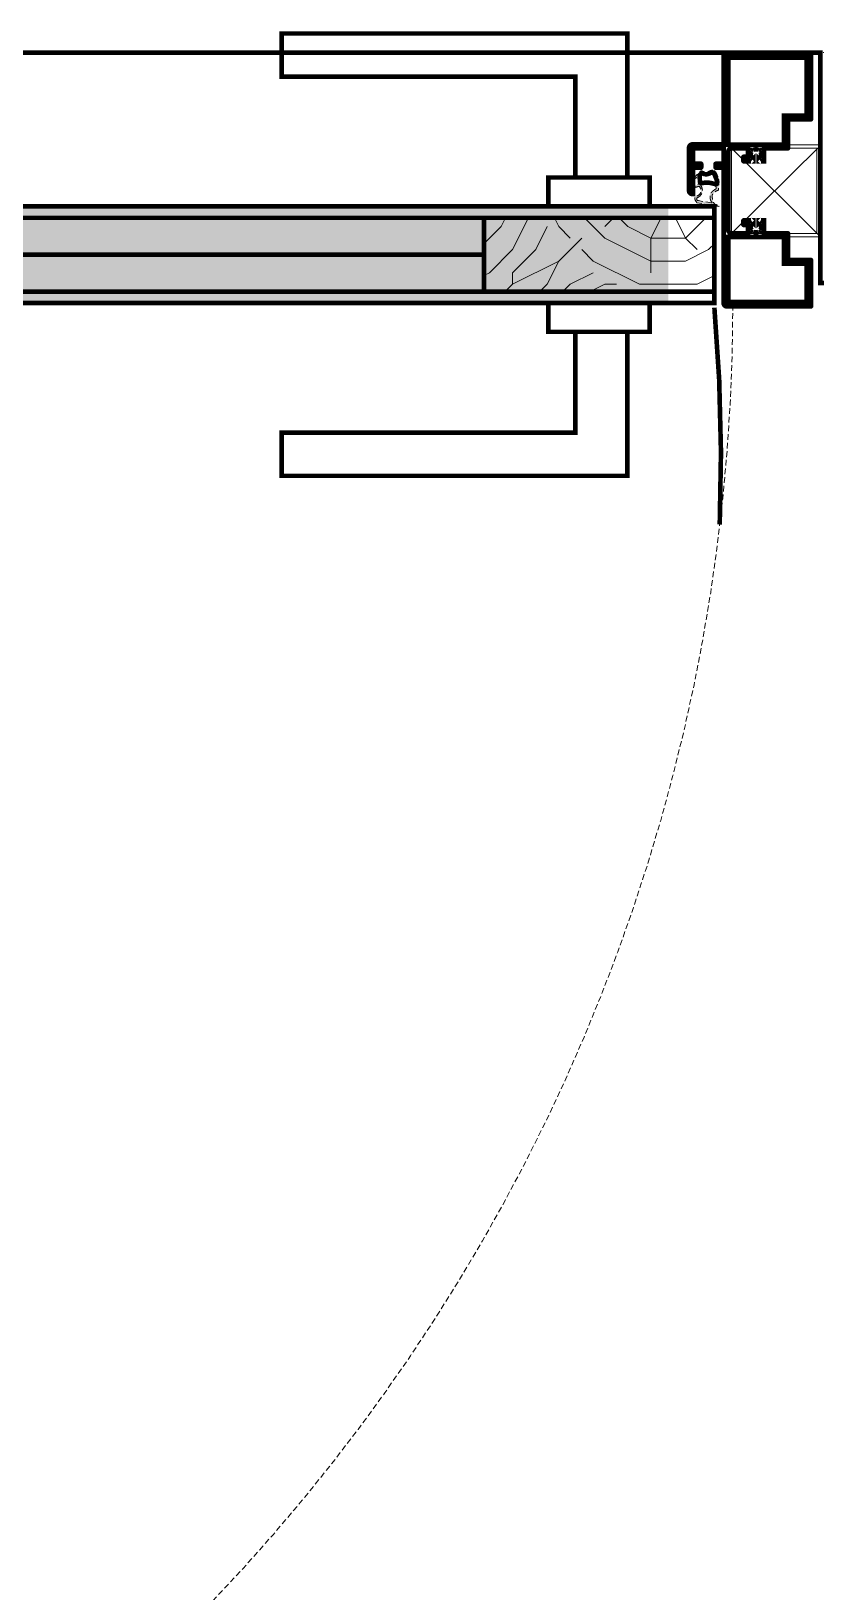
# Model space of a CAD drawing. Extents: x -1457 to 23780, y -2071 to 4205.
# Drawn here: x 10108.3 to 10142.3, y 2173.2 to 2240.9 of the extents above; entities that cross this region are included whole.
import ezdxf

# ---------------------------------------------------------------- set-up
doc = ezdxf.new("R2010")
doc.units = 0
doc.header["$MEASUREMENT"] = 0
doc.linetypes.add('HIDDEN', pattern=[0.375, 0.25, -0.125])
doc.layers.add('10', color=9, linetype='Continuous', lineweight=9)
doc.layers.add('M-TEFRIS2-015', color=129, linetype='Continuous', lineweight=9)

# ---------------------------------------------------------------- blocks, each defined once
blk = doc.blocks.new('p-korkasa_40x40')
at = {"layer": '10'}
for points in [[(-2, -2), (-2, -2, 4.557571570274368), (-2, -2), (2, -2.000000000000454, 6.895317174706505), (2, -2.000000000000454), (2, -2.000000000000454), (2, 2.000000000000454), (-2, 2), (-2, -2)], [(-1.85000000000582, -1.85000000000582), (-1.85000000000582, 1.85000000000582), (1.85000000000582, 1.85000000000582), (1.85000000000582, -1.85000000000582), (-1.85000000000582, -1.85000000000582, -4.556434831823175), (-1.85000000000582, -1.85000000000582)]]:
    blk.add_lwpolyline(points, format="xyb", close=True, dxfattribs=at)
for points in [[(2, -2.000000000000454), (-2, 2)], [(2, 2.000000000000454), (-2, -1.96874570933869)]]:
    blk.add_lwpolyline(points, dxfattribs=at)

msp = doc.modelspace()

# ---------------------------------------------------------------- hatches: boundary and pattern name
at = {"layer": 'M-TEFRIS2-015', "linetype": 'HIDDEN', "lineweight": 0}
h = msp.add_hatch(color=256, dxfattribs=at)
edge = h.paths.add_edge_path()
edge.add_spline(control_points=[(10137.0124169924, 2234.536979920442), (10137.05189064858, 2234.590641756), (10137.12342390885, 2234.687886511627), (10137.23020284557, 2234.782375259383), (10137.31634578043, 2234.889969749507), (10137.42515463518, 2234.835137338334), (10137.52739736625, 2234.799362440426), (10137.63593563425, 2234.823635529487), (10137.7204026935, 2234.890981718578), (10137.81350860711, 2234.893679111869), (10137.92809692647, 2234.890196595941), (10137.9992462832, 2234.728768522833), (10138.08372609872, 2234.555612813285), (10138.10441411333, 2234.32089180714), (10138.07919700821, 2234.164385160115), (10138.08614079504, 2234.017088821289), (10137.97231605741, 2234.004463782891), (10137.90046538983, 2233.920496967494), (10137.78703831401, 2233.835403951296), (10137.80929548852, 2233.710453487227), (10137.82681214374, 2233.593842557493), (10137.86757943176, 2233.448186740257), (10137.99443748416, 2233.400462442482), (10138.17184342403, 2233.351970450301), (10138.12376590324, 2233.330196704792), (10138.09945333701, 2233.323097995653)], knot_values=[0, 0, 0, 0, 1.972481329933421, 3.574485720078666, 4.459231721842631, 5.627326994262999, 6.631388320856649, 7.787072978740821, 8.75015276194368, 9.776376719050775, 10.52172028727109, 11.98318526219924, 14.34903833668033, 16.62296311174929, 18.66660599276623, 19.53265988375316, 20.30320742306432, 21.53106540985929, 22.8950020509257, 24.14050273090668, 24.94140504827469, 26.57643914558082, 28.1214307914516, 29.40842415818681, 30.06904306217089, 30.06904306217089, 30.06904306217089, 30.06904306217089], degree=3, periodic=0)
edge.add_arc((10138.09384784718, 2233.342296393599), 0.0200000000000125, -459.696127737392, -433.72341211280377, ccw=False)
edge.add_line((10138.09047939195, 2233.32258209652), (10137.13858545045, 2233.485226096094))
edge.add_spline(control_points=[(10137.13858545044, 2233.485226096094), (10137.11121212295, 2233.531547350965), (10137.05669620591, 2233.597067522991), (10137.05094421131, 2233.700881018729), (10137.06694229486, 2233.763171088216), (10137.06630488161, 2233.756541251594), (10137.13769917187, 2233.780431692659), (10137.13769917187, 2233.780431692659)], knot_values=[0, 0, 0, 0, 0.2230052084876708, 0.4469780816912642, 0.8022655540997069, 1.018676818468204, 1.060393501096338, 1.060393501096338, 1.060393501096338, 1.060393501096338], degree=3, periodic=0)
edge.add_arc((10137.08423594132, 2234.014905823438), 0.2404920685283454, -437.1553904040016, -308.8576386954632)
edge.add_spline(control_points=[(10137.23511765812, 2234.202178732747), (10137.20879795237, 2234.184438069671), (10137.15074510398, 2234.185448038301), (10137.05404179073, 2234.131507992766), (10137.05561606425, 2234.249259768585), (10137.24868443095, 2234.260589799822), (10137.18619848915, 2234.415028534258), (10137.19875902933, 2234.662888332943), (10137.08261852213, 2234.528836072524), (10137.03153011391, 2234.534762670257), (10137.0124169924, 2234.536979920442)], knot_values=[1.684532790128255, 1.684532790128255, 1.684532790128255, 1.684532790128255, 1.827512949640418, 2.001131811412198, 2.034132841388928, 2.383878172112238, 2.570749579948123, 2.81730155771981, 2.995364809708569, 3.101801527567439, 3.101801527567439, 3.101801527567439, 3.101801527567439], degree=3, periodic=0)
edge = h.paths.add_edge_path(flags=16)
edge.add_spline(control_points=[(10137.79245056692, 2233.511670378895), (10137.77617182746, 2233.528315656557), (10137.75991817351, 2233.547646962266), (10137.73712335769, 2233.585303157317), (10137.73009681761, 2233.599884121395), (10137.72622709884, 2233.608409341563)], knot_values=[4.696285649924368, 4.696285649924368, 4.696285649924368, 4.696285649924368, 4.79612257682362, 4.79612257682362, 4.854419796380462, 4.854419796380462, 4.854419796380462, 4.854419796380462], degree=3, periodic=0)
edge.add_spline(control_points=[(10137.72622709884, 2233.608409341563), (10137.72639229494, 2233.611435918301), (10137.72634443964, 2233.614473147059), (10137.72599763361, 2233.624272794401), (10137.7254857178, 2233.631888241853), (10137.72407027245, 2233.648356792339), (10137.72319721922, 2233.657040561797), (10137.72116201417, 2233.674713547633), (10137.72002252302, 2233.683409589801), (10137.71633814078, 2233.708791225308), (10137.71346643882, 2233.727111912387), (10137.71019399454, 2233.768760097872), (10137.70950487491, 2233.792035670347), (10137.71554832607, 2233.829182390487), (10137.71878045401, 2233.842062605105), (10137.72976956263, 2233.87355745984), (10137.7391373492, 2233.890614554548), (10137.75973407823, 2233.920623479375), (10137.77124711431, 2233.93363438117), (10137.79429681774, 2233.957055949886), (10137.80545593396, 2233.967216136298), (10137.82623117099, 2233.985160908436), (10137.83600705177, 2233.993128676724), (10137.85516714282, 2234.009045317543), (10137.86496337937, 2234.017200753027), (10137.89440198019, 2234.039908735755), (10137.91583532282, 2234.054765006356), (10137.94141291259, 2234.067365567273)], knot_values=[3.795205768767631, 3.795205768767631, 3.795205768767631, 3.795205768767631, 3.825435281411388, 3.825435281411388, 3.876175829762433, 3.876175829762433, 3.923120005564896, 3.923120005564896, 3.970064181367359, 3.970064181367359, 4.056079576782028, 4.056079576782028, 4.1420949721967, 4.1420949721967, 4.181856208153813, 4.181856208153813, 4.244411595576305, 4.244411595576305, 4.309456277789172, 4.309456277789172, 4.374500960002043, 4.374500960002043, 4.436400391423946, 4.436400391423946, 4.498299822845847, 4.498299822845847, 4.605733337985941, 4.605733337985941, 4.605733337985941, 4.605733337985941], degree=3, periodic=0)
edge.add_arc((10137.90782665552, 2234.135541540585), 0.0759999999999773, -423.7732677223272, -297.2221899925271)
edge.add_arc((10137.52277515349, 2233.231874823799), 1.058097748058568, -653.3761552425168, -618.8376998673891)
edge.add_arc((10137.32178963821, 2234.250330410581), 0.0200000000000284, -618.9000715373778, -509.8045860840282)
edge.add_arc((10137.03800303931, 2234.025453327911), 0.3422998841750275, -785.511948304005, -681.128732044059, ccw=False)
edge.add_arc((10137.20197956033, 2233.646677810102), 0.0708012071070941, -611.8184495585258, -450.1577279099494)
edge.add_line((10137.20178465396, 2233.575876871273), (10137.77478341983, 2233.477972255045))
edge.add_arc((10137.77815187506, 2233.497686552124), 0.019999999999999, -459.696127730541, -315.6378390656023)
edge = h.paths.add_edge_path(flags=16)
edge.add_spline(control_points=[(10138.02777800059, 2234.381511610696), (10138.02724465289, 2234.383443302362), (10138.02670623005, 2234.385377029361), (10138.01682306308, 2234.420583173887), (10138.00601348787, 2234.454465369203), (10137.99418743813, 2234.488925818772), (10137.99379474827, 2234.490067248131), (10137.99340129276, 2234.491208090767)], knot_values=[2.606882164150666, 2.606882164150666, 2.606882164150666, 2.606882164150666, 2.618308665253161, 2.618308665253161, 2.814704777591772, 2.814704777591772, 2.821436412206805, 2.821436412206805, 2.821436412206805, 2.821436412206805], degree=3, periodic=0)
edge.add_spline(control_points=[(10137.99340129276, 2234.491208090767), (10137.98231564443, 2234.523351445925), (10137.97062219752, 2234.555029037088), (10137.95796305943, 2234.587745673318), (10137.9573793426, 2234.589250466535), (10137.95679407467, 2234.590755501828)], knot_values=[2.408074102405524, 2.408074102405524, 2.408074102405524, 2.408074102405524, 2.597738580129102, 2.597738580129102, 2.606882164150666, 2.606882164150666, 2.606882164150666, 2.606882164150666], degree=3, periodic=0)
edge.add_spline(control_points=[(10137.95679407467, 2234.590755501828), (10137.95109382333, 2234.605413881196), (10137.94524643619, 2234.620095223268), (10137.93253782972, 2234.651310779605), (10137.92560595022, 2234.667949992076), (10137.9130101455, 2234.697591023123), (10137.90760980756, 2234.710240845743), (10137.90205685374, 2234.722917735096)], knot_values=[2.149006277224146, 2.149006277224146, 2.149006277224146, 2.149006277224146, 2.238060749371884, 2.238060749371884, 2.336258805541189, 2.336258805541189, 2.408074102405524, 2.408074102405524, 2.408074102405524, 2.408074102405524], degree=3, periodic=0)
edge.add_spline(control_points=[(10137.90205685374, 2234.722917735096), (10137.90001686713, 2234.727574839293), (10137.89795628341, 2234.732235596432), (10137.89199163234, 2234.745566117381), (10137.88817113223, 2234.753606076552), (10137.88105535517, 2234.767773688804), (10137.87775821551, 2234.773931112843), (10137.87176585235, 2234.784286994847), (10137.86926402679, 2234.788324063993), (10137.86629852959, 2234.792061084801)], knot_values=[1.977607441624772, 1.977607441624772, 1.977607441624772, 1.977607441624772, 2.003990200929743, 2.003990200929743, 2.053089229014396, 2.053089229014396, 2.101047753119271, 2.101047753119271, 2.149006277224144, 2.149006277224144, 2.149006277224144, 2.149006277224144], degree=3, periodic=0)
edge.add_arc((10137.85063195065, 2234.779628936791), 0.0200000000000304, -681.566389343163, -630.5555631517888)
edge.add_spline(control_points=[(10137.85299889487, 2234.799488382276), (10137.85187300361, 2234.799622571412), (10137.8507297326, 2234.799731712661), (10137.84462254293, 2234.800230233785), (10137.83851078362, 2234.800473054082), (10137.82128292771, 2234.800851241052), (10137.80943084114, 2234.800838521391), (10137.79936150835, 2234.800536404051)], knot_values=[1.69878072459484, 1.69878072459484, 1.69878072459484, 1.69878072459484, 1.709176364630534, 1.709176364630534, 1.751194216338215, 1.751194216338215, 1.814824352558606, 1.814824352558606, 1.814824352558606, 1.814824352558606], degree=3, periodic=0)
edge.add_spline(control_points=[(10137.79936150835, 2234.800536404051), (10137.79926481592, 2234.800533502919), (10137.79916828788, 2234.800530575103), (10137.79000593399, 2234.800249645425), (10137.78216821599, 2234.799662459143), (10137.77219507054, 2234.79839195314), (10137.76916841883, 2234.797907614058), (10137.76360011309, 2234.796793577174), (10137.76168763455, 2234.796331715919), (10137.75704083128, 2234.795068542095), (10137.75426331682, 2234.79410855813), (10137.75010690914, 2234.792255826713), (10137.74861371337, 2234.791518251932), (10137.74541926757, 2234.789862340418), (10137.74392292096, 2234.789066248348), (10137.73990750348, 2234.786846658626), (10137.73813683682, 2234.78582004604), (10137.73630769006, 2234.784728261748)], knot_values=[1.498288754767149, 1.498288754767149, 1.498288754767149, 1.498288754767149, 1.498899773643438, 1.498899773643438, 1.55638679152604, 1.55638679152604, 1.58513030046734, 1.58513030046734, 1.61387380940864, 1.61387380940864, 1.646408564364206, 1.646408564364206, 1.665384561853024, 1.665384561853024, 1.684360559341839, 1.684360559341839, 1.69878072459484, 1.69878072459484, 1.69878072459484, 1.69878072459484], degree=3, periodic=0)
edge.add_line((10137.73630769006, 2234.784728261748), (10137.69268595056, 2234.758691242114))
edge.add_line((10137.69268595056, 2234.75869124211), (10137.60717343728, 2234.725518000971))
edge.add_line((10137.60717343728, 2234.725518000974), (10137.53151381222, 2234.717319852167))
edge.add_line((10137.53151381222, 2234.717319852167), (10137.42615199869, 2234.738456821753))
edge.add_spline(control_points=[(10137.42615199869, 2234.738456821757), (10137.41712474318, 2234.741736241616), (10137.40836497948, 2234.745218967095), (10137.38202363324, 2234.75614276723), (10137.36627052723, 2234.763395368183), (10137.35382440123, 2234.768212482792)], knot_values=[0.9322138717899155, 0.9322138717899155, 0.9322138717899155, 0.9322138717899155, 0.9728151593248144, 0.9728151593248144, 1.059280169269481, 1.059280169269481, 1.059280169269481, 1.059280169269481], degree=3, periodic=0)
edge.add_arc((10137.34660548443, 2234.749560747205), 0.0199999999999873, -654.1288367209762, -581.1876026072526)
edge.add_spline(control_points=[(10137.33180283937, 2234.763009973911), (10137.3249607594, 2234.755479363899), (10137.31607702481, 2234.745194149295), (10137.30713811348, 2234.735460483742), (10137.30712407357, 2234.7354451965), (10137.30711003398, 2234.735429910575)], knot_values=[0.6191493752113117, 0.6191493752113117, 0.6191493752113117, 0.6191493752113117, 0.6800377646677511, 0.6800377646677511, 0.6801335518299229, 0.6801335518299229, 0.6801335518299229, 0.6801335518299229], degree=3, periodic=0)
edge.add_line((10137.30711003398, 2234.735429910575), (10137.28161471809, 2234.708592019018))
edge.add_arc((10137.33593080582, 2234.655434116372), 0.0760000000000115, -584.38258039392, -561.8248503193475)
edge.add_line((10137.26537813091, 2234.683688674631), (10137.26230370455, 2234.609023709021))
edge.add_line((10137.26230370456, 2234.609023709017), (10137.26654413608, 2234.525721076872))
edge.add_line((10137.26654413608, 2234.525721076876), (10137.27061114511, 2234.445825303064))
edge.add_line((10137.27061114511, 2234.445825303064), (10137.27297665657, 2234.399355190351))
edge.add_line((10137.27297665657, 2234.399355190351), (10137.27297991209, 2234.399349495518))
edge.add_arc((10137.3482864515, 2234.409592792021), 0.0760000000000394, -532.254088892707, -442.7718027218857)
edge.add_line((10137.35784888345, 2234.334196771601), (10137.357703155, 2234.334237196363))
edge.add_line((10137.357703155, 2234.334237196363), (10137.42453522, 2234.346635254991))
edge.add_line((10137.42453522, 2234.346635254991), (10137.51549923946, 2234.355975572558))
edge.add_line((10137.51549923945, 2234.355975572562), (10137.64397936215, 2234.354742510412))
edge.add_line((10137.64397936216, 2234.354742510408), (10137.71155909672, 2234.34730749279))
edge.add_line((10137.71155909672, 2234.347307492793), (10137.85239771933, 2234.316169406105))
edge.add_arc((10137.57032496175, 2233.374422730514), 0.9830828253785207, -651.084137855976, -646.674054024377, ccw=False)
edge.add_arc((10137.95451910611, 2234.361284540253), 0.0760000000000061, -473.6945358760282, -344.5649605422865)
h = msp.add_hatch(color=256, dxfattribs=at)
h.dxf.hatch_style = 1
h.paths.add_polyline_path([(10057.10029424036, 2229.130004310682), (10135.89500012279, 2229.130004310682), (10135.89500012279, 2233.330004310683), (10057.10029424036, 2233.330004310683)])
h = msp.add_hatch(dxfattribs=at)
h.set_pattern_fill('LOGEND', color=256, scale=10, style=0)
h.set_pattern_definition([(270, (12020.13952861774, 3746.441824420039), (9.999999999999998, -9.999999999999998), [3, -7]), (270, (12020.63952861774, 3746.441824420039), (9.999999999999998, -9.999999999999998), [3, -7]), (270, (12021.63952861774, 3745.941824420039), (9.999999999999998, -9.999999999999998), [2, -8]), (270, (12022.63952861774, 3745.441824420039), (9.999999999999998, -9.999999999999998), [1.5, -8.5]), (270, (12023.63952861774, 3745.441824420039), (9.999999999999998, -9.999999999999998), [1, -9]), (270, (12024.63952861774, 3747.941824420039), (9.999999999999998, -9.999999999999998), [0.5, -2.5, 0.5, -6.5]), (270, (12025.13952861774, 3746.441824420039), (9.999999999999998, -9.999999999999998), [0.5, -4, 1.5, -4]), (270, (12025.63952861774, 3744.441824420039), (9.999999999999998, -9.999999999999998), [0.5, -0.5, 0.5, -8.5]), (270, (12026.13952861774, 3744.941824420039), (9.999999999999998, -9.999999999999998), [0.5, -9.5]), (270, (12027.13952861774, 3745.441824420039), (9.999999999999998, -9.999999999999998), [1.5, -8.5]), (270, (12028.13952861774, 3745.441824420039), (9.999999999999998, -9.999999999999998), [2, -8]), (270, (12029.13952861774, 3745.941824420039), (9.999999999999998, -9.999999999999998), [2.5, -3, 0.5, -4]), (360, (12023.13952861774, 3749.941824420039), (9.999999999999998, 9.999999999999998), [0.5, -1, 2.5, -6]), (360, (12024.13952861774, 3749.441824420039), (9.999999999999998, 9.999999999999998), [0.5, -0.5, 1.5, -7.5]), (360, (12028.13952861774, 3748.941824420039), (9.999999999999998, 9.999999999999998), [1, -9]), (360, (12024.13952861774, 3748.441824420039), (9.999999999999998, 9.999999999999998), [2, -3, 0.5, -4.5]), (360, (12029.63952861774, 3747.941824420039), (9.999999999999998, 9.999999999999998), [0.5, -9.5]), (360, (12024.63952861774, 3747.441824420039), (9.999999999999998, 9.999999999999998), [1.5, -8.5]), (360, (12025.13952861774, 3746.441824420039), (9.999999999999998, 9.999999999999998), [1, -9]), (360, (12025.13952861774, 3745.441824420039), (9.999999999999998, 9.999999999999998), [0.5, -1.5, 1.5, -6.5]), (360, (12025.63952861774, 3744.941824420039), (9.999999999999998, 9.999999999999998), [0.5, -9.5]), (360, (12023.63952861774, 3744.441824420039), (9.999999999999998, 9.999999999999998), [1.399999999999999, -8.6]), (360, (12021.63952861774, 3743.941824420039), (9.999999999999998, 9.999999999999998), [1, -9]), (360, (12025.63952861774, 3742.941824420039), (9.999999999999998, 9.999999999999998), [0.5, -9.5]), (360, (12025.13952861774, 3741.941824420039), (9.999999999999998, 9.999999999999998), [1.5, -8.5]), (360, (12025.13952861774, 3740.941824420039), (9.999999999999998, 9.999999999999998), [1.5, -8.5]), (315.0000000000001, (12021.13952861774, 3742.441824420039), (10.00000000019025, 1.079553950707443e-15), [0.7071000000000001, -0.7071000000000001, 0.7071000000000001, -12.02083562]), (315.0000000000001, (12023.63952861774, 3744.441824420039), (10.00000000019025, 1.079553950707443e-15), [1.414199999999999, -12.72793562]), (315.0000000000001, (12028.63952861774, 3748.441824420039), (10.00000000019025, 1.079553950707443e-15), [1.414199999999999, -12.72793562]), (315.0000000000001, (12026.13952861774, 3746.441824420039), (10.00000000019025, 1.079553950707443e-15), [1.414199999999999, -12.72793562]), (315.0000000000001, (12024.13952861774, 3745.941824420039), (10.00000000019025, 1.079553950707443e-15), [1.414199999999999, -12.72793562]), (315.0000000000001, (12022.13952861774, 3742.941824420039), (10.00000000019025, 1.079553950707443e-15), [1.414199999999999, -12.72793562]), (315.0000000000001, (12022.63952861774, 3743.941824420039), (10.00000000019025, 1.079553950707443e-15), [2.121319999999998, -12.02081562]), (315.0000000000001, (12027.13952861774, 3746.941824420039), (10.00000000019025, 1.079553950707443e-15), [0.7071000000000001, -13.43503562]), (315.0000000000001, (12028.13952861774, 3747.441824420039), (10.00000000019025, 1.079553950707443e-15), [0.7071000000000001, -13.43503562]), (315.0000000000001, (12028.13952861774, 3743.441824420039), (10.00000000019025, 1.079553950707443e-15), [0.7071000000000001, -13.43503562]), (315.0000000000001, (12023.13952861774, 3747.441824420039), (10.00000000019025, 1.079553950707443e-15), [0.7071000000000001, -13.43503562]), (315.0000000000001, (12026.63952861774, 3741.941824420039), (10.00000000019025, 1.079553950707443e-15), [0.7071000000000001, -13.43503562]), (315.0000000000001, (12025.63952861774, 3745.441824420039), (10.00000000019025, 1.079553950707443e-15), [0.7071000000000001, -13.43503562]), (315.0000000000001, (12026.63952861774, 3744.441824420039), (10.00000000019025, 1.079553950707443e-15), [0.7071000000000001, -13.43503562]), (45, (12024.63952861774, 3744.941824420039), (-1.079553950707443e-15, 10.00000000019025), [0.7071000000000001, -0.7071000000000001, 2.121319999999998, -10.60661562]), (45, (12024.63952861774, 3743.441824420039), (-1.079553950707443e-15, 10.00000000019025), [0.7071000000000001, -13.43503562]), (45, (12021.13952861774, 3743.441824420039), (-1.079553950707443e-15, 10.00000000019025), [0.7071000000000001, -13.43503562]), (45, (12023.63952861774, 3745.441824420039), (-1.079553950707443e-15, 10.00000000019025), [0.7071000000000001, -13.43503562]), (45, (12025.63952861774, 3743.941824420039), (-1.079553950707443e-15, 10.00000000019025), [0.7071000000000001, -13.43503562]), (45, (12023.13952861774, 3746.441824420039), (-1.079553950707443e-15, 10.00000000019025), [0.7071000000000001, -13.43503562]), (45, (12023.13952861774, 3742.441824420039), (-1.079553950707443e-15, 10.00000000019025), [0.7071000000000001, -13.43503562]), (45, (12020.13952861774, 3749.441824420039), (-1.079553950707443e-15, 10.00000000019025), [0.7071000000000001, -13.43503562]), (45, (12020.63952861774, 3748.941824420039), (-1.079553950707443e-15, 10.00000000019025), [1.414199999999999, -12.72793562]), (45, (12021.13952861774, 3748.441824420039), (-1.079553950707443e-15, 10.00000000019025), [1.414199999999999, -12.72793562]), (45, (12021.13952861774, 3747.441824420039), (-1.079553950707443e-15, 10.00000000019025), [1.414199999999999, -12.72793562]), (45, (12022.13952861774, 3746.941824420039), (-1.079553950707443e-15, 10.00000000019025), [1.414199999999999, -12.72793562]), (45, (12026.13952861774, 3742.941824420039), (-1.079553950707443e-15, 10.00000000019025), [1.414199999999999, -12.72793562]), (45, (12021.13952861774, 3740.941824420039), (-1.079553950707443e-15, 10.00000000019025), [1.414199999999999, -12.72793562]), (45, (12029.13952861774, 3740.441824420039), (-1.079553950707443e-15, 10.00000000019025), [1.414199999999999, -12.72793562]), (45, (12028.13952861774, 3740.441824420039), (-1.079553950707443e-15, 10.00000000019025), [1.414199999999999, -12.72793562]), (45, (12027.63952861774, 3741.441824420039), (-1.079553950707443e-15, 10.00000000019025), [1.414199999999999, -12.72793562]), (45, (12027.63952861774, 3748.441824420039), (-1.079553950707443e-15, 10.00000000019025), [2.121319999999998, -12.02081562]), (45, (12026.63952861774, 3741.941824420039), (-1.079553950707443e-15, 10.00000000019025), [2.121319999999998, -12.02081562]), (296.5650512000001, (12029.63952861774, 3747.441824420039), (4.00064707955395e-09, -10.00000000000094), [1.117999999999998, -21.24267976999997]), (296.5650512000001, (12024.63952861774, 3747.441824420039), (4.00064707955395e-09, -10.00000000000094), [1.117999999999998, -21.24267976999997]), (296.5650512000001, (12027.63952861774, 3746.441824420039), (4.00064707955395e-09, -10.00000000000094), [1.117999999999998, -21.24267976999997]), (296.5650512000001, (12020.63952861774, 3743.441824420039), (4.00064707955395e-09, -10.00000000000094), [1.117999999999998, -21.24267976999997]), (296.5650512000001, (12021.63952861774, 3743.941824420039), (4.00064707955395e-09, -10.00000000000094), [1.117999999999998, -21.24267976999997]), (296.5650512000001, (12023.63952861774, 3746.941824420039), (4.00064707955395e-09, -10.00000000000094), [1.117999999999998, -21.24267976999997]), (296.5650512000001, (12028.63952861774, 3746.941824420039), (4.00064707955395e-09, -10.00000000000094), [1.117999999999998, -21.24267976999997]), (296.5650512000001, (12025.63952861774, 3743.941824420039), (4.00064707955395e-09, -10.00000000000094), [2.235999999999996, -20.12467976999998]), (333.4349488200001, (12027.13952861774, 3743.941824420039), (10.00000000000094, -5.099843204460492e-10), [1.117999999999975, -21.24267976999961]), (333.4349488200001, (12024.13952861774, 3742.441824420039), (10.00000000000094, -5.099843204460492e-10), [1.117999999999975, -21.24267976999961]), (333.4349488200001, (12026.13952861774, 3747.441824420039), (10.00000000000094, -5.099843204460492e-10), [1.117999999999975, -21.24267976999961]), (333.4349488200001, (12026.63952861774, 3749.441824420039), (10.00000000000094, -5.099843204460492e-10), [1.117999999999975, -21.24267976999961]), (333.4349488200001, (12024.63952861774, 3743.441824420039), (10.00000000000094, -5.099843204460492e-10), [1.117999999999975, -21.24267976999961]), (333.4349488200001, (12024.63952861774, 3744.441824420039), (10.00000000000094, -5.099843204460492e-10), [1.117999999999975, -21.24267976999961]), (333.4349488200001, (12026.13952861774, 3748.441824420039), (10.00000000000094, -5.099843204460492e-10), [2.23599999999995, -20.12467976999961]), (333.4349488200001, (12022.63952861774, 3740.941824420039), (10.00000000000094, -5.099843204460492e-10), [2.23599999999995, -20.12467976999961]), (333.4349488200001, (12023.13952861774, 3741.941824420039), (10.00000000000094, -5.099843204460492e-10), [2.23599999999995, -20.12467976999961]), (26.56505120000006, (12021.63952861774, 3749.941824420039), (10.00000000000094, 4.000650379553951e-09), [1.117999999999979, -21.24267976999967]), (26.56505120000006, (12027.13952861774, 3749.941824420039), (10.00000000000094, 4.000650379553951e-09), [1.117999999999979, -21.24267976999967]), (26.56505120000006, (12020.13952861774, 3747.941824420039), (10.00000000000094, 4.000650379553951e-09), [1.117999999999979, -21.24267976999967]), (26.56505120000006, (12029.13952861774, 3748.941824420039), (10.00000000000094, 4.000650379553951e-09), [1.117999999999979, -21.24267976999967]), (26.56505120000006, (12023.13952861774, 3747.941824420039), (10.00000000000094, 4.000650379553951e-09), [1.117999999999979, -21.24267976999967]), (26.56505120000006, (12024.13952861774, 3745.941824420039), (10.00000000000094, 4.000650379553951e-09), [1.117999999999979, -21.24267976999967]), (26.56505120000006, (12026.13952861774, 3744.941824420039), (10.00000000000094, 4.000650379553951e-09), [1.117999999999979, -21.24267976999967]), (26.56505120000006, (12022.13952861774, 3749.441824420039), (10.00000160773382, -3.211465101120446e-06), [1.117999999999979, -21.24267976999967]), (26.56505120000006, (12023.63952861774, 3746.941824420039), (10.00000000000094, 4.000650379553951e-09), [1.117999999999979, -21.24267976999967]), (26.56505120000006, (12022.63952861774, 3743.941824420039), (10.00000000000094, 4.000650379553951e-09), [1.117999999999979, -21.24267976999967]), (26.56505120000006, (12023.63952861774, 3742.941824420039), (10.00000000000094, 4.000650379553951e-09), [1.117999999999979, -21.24267976999967]), (26.56505120000006, (12026.63952861774, 3740.941824420039), (10.00000000000094, 4.000650379553951e-09), [1.117999999999979, -21.24267976999967]), (26.56505120000006, (12029.63952861774, 3748.441824420039), (10.00000000000094, 4.000650379553951e-09), [1.117999999999979, -21.24267976999967]), (26.56505120000006, (12029.13952861774, 3749.941824420039), (10.00000000000094, 4.000650379553951e-09), [2.235999999999958, -20.12467976999968]), (26.56505120000006, (12022.13952861774, 3748.441824420039), (10.00000000000094, 4.000650379553951e-09), [2.235999999999958, -20.12467976999968]), (63.43494882000007, (12020.63952861774, 3749.941824420039), (5.099876204460492e-10, 10.00000000000094), [1.117999999999995, -21.24267976999997]), (63.43494882000007, (12020.13952861774, 3741.441824420039), (5.099876204460492e-10, 10.00000000000094), [1.117999999999995, -21.24267976999997]), (63.43494882000007, (12025.13952861774, 3741.941824420039), (5.099876204460492e-10, 10.00000000000094), [1.117999999999995, -21.24267976999997]), (63.43494882000007, (12021.63952861774, 3745.941824420039), (5.099876204460492e-10, 10.00000000000094), [1.117999999999995, -21.24267976999997]), (63.43494882000007, (12020.63952861774, 3746.441824420039), (5.099876204460492e-10, 10.00000000000094), [1.117999999999995, -21.24267976999997]), (63.43494882000007, (12022.63952861774, 3745.441824420039), (5.099876204460492e-10, 10.00000000000094), [1.117999999999995, -21.24267976999997]), (63.43494882000007, (12028.63952861774, 3742.441824420039), (5.099876204460492e-10, 10.00000000000094), [1.117999999999995, -21.24267976999997]), (63.43494882000007, (12029.13952861774, 3741.441824420039), (5.099876204460492e-10, 10.00000000000094), [2.235999999999995, -20.12467976999997])])
h.paths.add_polyline_path([(10134.16295680016, 2232.830004310683), (10134.16295680016, 2232.797675601611), (10133.36796596005, 2232.797675601611), (10133.36796596005, 2232.830004310683), (10132.85000012271, 2232.830004310683), (10132.85000012271, 2232.797675601611), (10131.90000012271, 2232.797675601611), (10131.90000012271, 2229.662333019754), (10132.85000012271, 2229.662333019754), (10132.85000012271, 2229.630004310682), (10133.36796596005, 2229.630004310682), (10133.36796596005, 2229.662333019754), (10134.16295680016, 2229.662333019754), (10134.16295680016, 2229.630004310682), (10137.90000012271, 2229.630004310682), (10137.90000012271, 2232.830004310683)])
h.paths.add_polyline_path([(10130.43203428537, 2232.797675601611), (10129.63704344526, 2232.797675601611), (10129.63704344526, 2232.830004310683), (10127.90008870815, 2232.830004310683), (10127.90008870815, 2229.630004310682), (10129.63704344526, 2229.630004310682), (10129.63704344526, 2229.662333019754), (10130.43203428537, 2229.662333019754), (10130.43203428537, 2229.630004310682), (10130.95000012271, 2229.630004310682), (10130.95000012272, 2229.662333019754), (10131.90000012271, 2229.662333019754), (10131.90000012271, 2232.797675601611), (10130.95000012272, 2232.797675601611), (10130.95000012272, 2232.830004310683), (10130.43203428537, 2232.830004310683)])

# ---------------------------------------------------------------- linework, layer by layer
for p, q in [((10472.50000012271, 2240.000004310681), (9967.397144134893, 2240.000004310681)), ((10137.26011311832, 2234.652057442287), (10137.27297515383, 2234.399384711465)), ((10138.09047939194, 2233.32258209652), (10137.13858545044, 2233.485226096094)), ((10137.77478341983, 2233.477972255045), (10137.20000256309, 2233.576181365686))]:
    msp.add_line(p, q, dxfattribs=at)
at = {"layer": 'M-TEFRIS2-015', "linetype": 'HIDDEN', "lineweight": 0, "const_width": 0.2}
for points in [[(10134.12219950212, 2234.579999439378), (10134.12219950212, 2240.829999439378), (10119.12219950212, 2240.829999439378), (10119.12219950212, 2238.954999439378), (10131.87219950212, 2238.954999439378), (10131.87219950212, 2238.954999439378), (10131.87219950212, 2234.579999439378), (10134.12219950212, 2234.579999439378)], [(10137.95549120812, 2234.285290757496), (10137.85239771933, 2234.316169406102), (10137.71155909672, 2234.347307492793), (10137.64397936216, 2234.354742510408), (10137.51549923945, 2234.355975572562), (10137.42453522, 2234.346635254991), (10137.357703155, 2234.334237196363), (10137.30124989589, 2234.349897210639), (10137.27297991209, 2234.399349495518), (10137.27061114511, 2234.445825303064), (10137.26654413608, 2234.525721076876), (10137.26230370456, 2234.609023709017), (10137.26537813091, 2234.683688674631), (10137.28161471809, 2234.708592019015), (10137.30711003398, 2234.735429910579), (10137.34200714144, 2234.769024951314), (10137.4261519987, 2234.738456821753), (10137.53151381222, 2234.717319852167), (10137.60717343728, 2234.725518000974), (10137.69268595056, 2234.75869124211), (10137.73630769006, 2234.784728261748), (10137.79936150836, 2234.800536404051), (10137.86629852959, 2234.792061084805), (10137.90205685374, 2234.722917735096), (10137.95679407467, 2234.590755501831), (10137.99340129276, 2234.491208090767), (10138.02777800059, 2234.381511610696), (10138.0042495756, 2234.303813848554), (10138.00424962658, 2234.303813892664), (10137.95549120812, 2234.285290757496)], [(10135.09719950212, 2233.329999439378), (10135.09719950212, 2234.579999439378), (10130.69719950212, 2234.579999439378), (10130.69719950212, 2233.329999439378), (10135.09719950212, 2233.329999439378)], [(10127.90008870815, 2229.630004310682), (10127.90008870815, 2229.630004310682), (10137.90000012271, 2229.630004310682), (10137.90000012271, 2232.830004310683), (10127.90008869609, 2232.830004310683)], [(10065.10028930524, 2231.230004990699), (10127.90008870815, 2231.230004310684)], [(10135.09718987477, 2229.129863894213), (10135.09718987477, 2227.879863894213), (10130.69718987477, 2227.879863894213), (10130.69718987477, 2229.129863894213), (10135.09718987477, 2229.129863894213)], [(10134.12218987477, 2227.879863894213), (10134.12218987477, 2221.629863894213), (10119.12218987477, 2221.629863894213), (10119.12218987477, 2223.504863894213), (10131.87218987477, 2223.504863894213), (10131.87218987477, 2223.504863894213), (10131.87218987477, 2227.879863894213), (10134.12218987477, 2227.879863894213)]]:
    msp.add_lwpolyline(points, dxfattribs=at)
for points in [[(10217.50000012271, 2230.000004310685), (10217.50000012271, 2033.152769449003, 0.0084561785165684), (10007.22983938039, 2014.242613017363), (9996.681724218011, 2110.545078229901), (9996.711523575868, 2230.000004310685), (10052.50000012271, 2230.000004310685), (10052.50000012271, 2240.000004310685), (10142.50000012286, 2240.000004310619), (10142.50000012286, 2230.000004310619)], [(10142.10000012272, 2237.125004310681, -0.4142135623730951), (10142.07500012272, 2237.100004310683), (10141.10000012265, 2237.100004310683), (10141.10000012265, 2235.865004310683, -0.4142135623730951), (10141.07500012265, 2235.840004310681), (10140.0545460434, 2235.840004310681), (10140.0545460434, 2235.281201226491), (10139.8245460434, 2235.281201226491), (10139.8245460434, 2235.390490548372), (10139.8604039361, 2235.354632655672, 0.0916730868048769), (10139.93111461422, 2235.425343333791), (10139.89502230304, 2235.461435644975, 0.2882609505077494), (10139.89502230304, 2235.700966808006), (10139.93111461422, 2235.73705911919, 0.091673086804877), (10139.8604039361, 2235.807769797309), (10139.82431162492, 2235.771677486126, 0.2882609505067066), (10139.58478046188, 2235.771677486126), (10139.5486881507, 2235.807769797309, 0.09167308680455198), (10139.47797747258, 2235.73705911919), (10139.51406978377, 2235.700966808006, 0.2882609505077494), (10139.51406978377, 2235.461435644975), (10139.47797747258, 2235.425343333791, 0.0916730868044047), (10139.5486881507, 2235.354632655672), (10139.5845460434, 2235.390490548372), (10139.5845460434, 2235.281201226491), (10139.1795460434, 2235.281201226491, -0.4142135623730951), (10139.1545460434, 2235.306201226489), (10139.1545460434, 2235.456201226491, -0.4142135623730951), (10139.1795460434, 2235.481201226492), (10139.3545460434, 2235.481201226492), (10139.3545460434, 2235.840004310681), (10138.65000012271, 2235.840004310681, 0.4142135623730951), (10138.50000012271, 2235.690004310683), (10138.50000012271, 2232.310004310682, 0.4142135623730951), (10138.65000012271, 2232.160004310681), (10139.3545460434, 2232.160004310681), (10139.3545460434, 2232.518807394874), (10139.1795460434, 2232.518807394874, -0.4142135623730951), (10139.1545460434, 2232.543807394872), (10139.1545460434, 2232.693807394873, -0.4142135623730951), (10139.1795460434, 2232.718807394875), (10139.5845460434, 2232.718807394875), (10139.5845460434, 2232.60951807299), (10139.5486881507, 2232.645375965691, 0.0916730868044046), (10139.47797747258, 2232.574665287575), (10139.51406978377, 2232.538572976388, 0.2882609505077494), (10139.51406978377, 2232.299041813356), (10139.47797747258, 2232.262949502172, 0.09167308680455198), (10139.5486881507, 2232.192238824053), (10139.58478046188, 2232.22833113524, 0.2882609505067075), (10139.82431162492, 2232.22833113524), (10139.8604039361, 2232.192238824053, 0.0916730868048769), (10139.93111461422, 2232.262949502172), (10139.89502230304, 2232.299041813356, 0.2882609505077494), (10139.89502230304, 2232.538572976388), (10139.93111461422, 2232.574665287571, 0.091673086804877), (10139.8604039361, 2232.645375965691), (10139.8245460434, 2232.60951807299), (10139.8245460434, 2232.718807394875), (10140.0545460434, 2232.718807394875), (10140.0545460434, 2232.160004310681), (10141.07500012265, 2232.160004310681, -0.4142135623730951), (10141.10000012265, 2232.135004310683), (10141.10000012265, 2231.000004310681), (10142.07500012272, 2231.000004310681, -0.4142135623730951), (10142.10000012272, 2230.97500431068), (10142.10000012272, 2229.005004310682, -0.4142135623730951), (10142.07500012272, 2228.980004310681), (10138.45000012272, 2228.980004310681, -0.4142135623730951), (10138.30000012271, 2229.130004310682), (10138.30000012271, 2235.000004310681), (10137.97500012272, 2235.000004310681, -0.4142135623730951), (10137.95000012272, 2235.025004310683), (10137.95000012272, 2235.155004310684, -0.4142135623730951), (10137.97500012272, 2235.180004310681), (10138.30000012271, 2235.180004310681), (10138.30000012271, 2235.840004310681), (10136.98000012271, 2235.840004310681), (10136.98000012271, 2235.180004310681), (10137.30500012271, 2235.180004310681, -0.4142135623730951), (10137.33000012271, 2235.155004310684), (10137.33000012271, 2235.025004310683, -0.4142135623730951), (10137.30500012271, 2235.000004310681), (10136.98000012271, 2235.000004310681), (10136.98000012271, 2233.860004310682), (10136.95000012272, 2233.860004310682, -0.4142135623730951), (10136.80000012271, 2234.010004310683), (10136.80000012271, 2235.870004310684, -0.4142135623730951), (10136.95000012272, 2236.020004310682), (10138.30000012271, 2236.020004310682), (10138.30000012271, 2239.830004310683, -0.4142135623730951), (10138.45000012272, 2239.980004310681), (10142.07500012272, 2239.980004310681, -0.4142135623730951), (10142.10000012272, 2239.955004310679)]]:
    msp.add_lwpolyline(points, format="xyb", close=True, dxfattribs=at)
for points in [[(10141.90000012271, 2239.780004310684), (10138.50000012272, 2239.780004310684), (10138.50000012271, 2236.000004310685), (10140.92000012265, 2236.000004310685), (10140.92000012265, 2237.260004310683), (10141.90000012271, 2237.260004310683)], [(10137.90000012271, 2233.330004310683), (10137.90029424038, 2229.130004310682), (10057.10029424036, 2229.130004310682), (10057.10000015213, 2233.329584142619)], [(10127.90008870815, 2232.830004310683), (10127.90008870815, 2229.630004310682), (10065.10028282791, 2229.630004310682), (10065.10029289236, 2232.830005670716)], [(10140.92000012265, 2232.000004310681), (10140.92000012265, 2230.840004310678), (10141.90000012271, 2230.840004310678), (10141.90000012271, 2229.180004310681), (10138.50000012271, 2229.180004310681), (10138.50000012271, 2232.000004310681)]]:
    msp.add_lwpolyline(points, close=True, dxfattribs=at)
msp.add_lwpolyline([(10138.13236341709, 2219.516900492119, 0.0313811170518445), (10137.90029424038, 2228.930004310681)], format="xyb", dxfattribs=at)
at = {"layer": 'M-TEFRIS2-015', "linetype": 'HIDDEN', "lineweight": 0}
for centre, radius, start, end in [((10137.34660548443, 2234.749560747205), 0.02, 68.84170537243843, 137.7426827469636), ((10137.85063195065, 2234.779628936791), 0.02, 38.43361063639841, 83.20327499731187), ((10137.08423594132, 2234.014905823438), 0.2404920685283614, 282.8446095960806, 51.14236130474568), ((10137.03800303931, 2234.025453327911), 0.3422998841750354, 294.4546906992774, 38.87126795571584), ((10137.33593080582, 2234.655434116372), 0.076, 135.617419607264, 180.7328797544679), ((10137.3482864515, 2234.409592792021), 0.076, 187.7459111072073, 275.7820880520884), ((10137.32178963821, 2234.250330410581), 0.02, 101.2270748506329, 210.1954139160079), ((10137.52277515349, 2233.231874823799), 1.058097748058572, 66.62384475827436, 101.1647034335788), ((10137.57032496175, 2233.374422730514), 0.983082825378532, 68.9158621475993, 102.4906719202062), ((10137.95451910611, 2234.361284540253), 0.076, 246.3054640785316, 15.4350394371185), ((10137.90782665552, 2234.135541540585), 0.076, 296.2267322656692, 62.77781001666797), ((10137.20197956033, 2233.646677810102), 0.0708012071070867, 107.4548495622108, 271.5695422707398), ((10137.77815187506, 2233.497686552124), 0.02, 260.3038722725534, 44.36216093059016), ((10057.10029424036, 2229.130004310682), 81.60029411766662, 270, 359.8946771961745)]:
    msp.add_arc(centre, radius, start, end, dxfattribs=at)
for points, knots in [([(10137.0124169924, 2234.536979920442), (10137.05189064858, 2234.590641756), (10137.12342390885, 2234.687886511627), (10137.23020284557, 2234.782375259383), (10137.31634578043, 2234.889969749507), (10137.42515463518, 2234.835137338334), (10137.52739736625, 2234.799362440426), (10137.63593563425, 2234.823635529487), (10137.7204026935, 2234.890981718578), (10137.81350860711, 2234.893679111869), (10137.92809692647, 2234.890196595941), (10137.9992462832, 2234.728768522833), (10138.08372609872, 2234.555612813285), (10138.10441411333, 2234.32089180714), (10138.07919700821, 2234.164385160115), (10138.08614079504, 2234.017088821289), (10137.97231605741, 2234.004463782891), (10137.90046538983, 2233.920496967494), (10137.78703831401, 2233.835403951296), (10137.80929548852, 2233.710453487227), (10137.82681214374, 2233.593842557493), (10137.86757943176, 2233.448186740257), (10137.99443748416, 2233.380462442481), (10138.17184342403, 2233.351970450301), (10138.12376590324, 2233.330196704792), (10138.09945333701, 2233.323097995653)], [0, 0, 0, 0, 1.972481329933421, 3.574485720078666, 4.459231721842631, 5.627326994262999, 6.631388320856649, 7.787072978740821, 8.75015276194368, 9.776376719050775, 10.52172028727109, 11.98318526219924, 14.34903833668033, 16.62296311174929, 18.66660599276623, 19.53265988375316, 20.30320742306432, 21.53106540985929, 22.8950020509257, 24.14050273090668, 24.94140504827469, 26.57643914558082, 28.1214307914516, 29.40842415818681, 30.06904306217089, 30.06904306217089, 30.06904306217089, 30.06904306217089]), ([(10137.28161471809, 2234.708592019015), (10137.28996163238, 2234.717120792837), (10137.29849377044, 2234.726047576387), (10137.31607702481, 2234.745194149295), (10137.3249607594, 2234.755479363899), (10137.33180283937, 2234.763009973911)], [0.5601748397419227, 0.5601748397419227, 0.5601748397419227, 0.5601748397419227, 0.6192451623734839, 0.6192451623734839, 0.680133551829923, 0.680133551829923, 0.680133551829923, 0.680133551829923]), ([(10137.35382440123, 2234.768212482792), (10137.36627052723, 2234.763395368183), (10137.38202363324, 2234.75614276723), (10137.41319017103, 2234.743217952127), (10137.42728105912, 2234.737745627794), (10137.45657286657, 2234.728362443326), (10137.47221734566, 2234.72427043847), (10137.50899077682, 2234.717918897153), (10137.53094010171, 2234.716520739941), (10137.57347093823, 2234.718702869217), (10137.59436105236, 2234.722091091771), (10137.63214556707, 2234.731922698043), (10137.6491540404, 2234.737883008274), (10137.67610466929, 2234.749892018539), (10137.68659928269, 2234.755308224536), (10137.70473063142, 2234.765343738756), (10137.71265023844, 2234.770116305357), (10137.7282009409, 2234.779710596307), (10137.73517720431, 2234.784231905993), (10137.74392292096, 2234.789066248351), (10137.74541926757, 2234.789862340418), (10137.74861371337, 2234.791518251932), (10137.75010690914, 2234.792255826713), (10137.75426331682, 2234.79410855813), (10137.75704083128, 2234.795068542095), (10137.76168763455, 2234.796331715919), (10137.76360011309, 2234.796793577174), (10137.76916841883, 2234.797907614058), (10137.77219507054, 2234.79839195314), (10137.78216821599, 2234.799662459143), (10137.79000593399, 2234.800249645425), (10137.8092030818, 2234.800838254927), (10137.8211832898, 2234.800853428311), (10137.83851078362, 2234.800473054082), (10137.84462254293, 2234.800230233785), (10137.8507297326, 2234.799731712661), (10137.85187300361, 2234.799622571412), (10137.85299889487, 2234.799488382276)], [0.9322138717899155, 0.9322138717899155, 0.9322138717899155, 0.9322138717899155, 1.018678881734585, 1.018678881734585, 1.082556095212454, 1.082556095212454, 1.146433308690327, 1.146433308690327, 1.225396899008182, 1.225396899008182, 1.304360489326034, 1.304360489326034, 1.372259955503497, 1.372259955503497, 1.415603443997421, 1.415603443997421, 1.458946932491345, 1.458946932491345, 1.512708920020149, 1.512708920020149, 1.531684917508965, 1.531684917508965, 1.550660914997782, 1.550660914997782, 1.583195669953349, 1.583195669953349, 1.611939178894649, 1.611939178894649, 1.640682687835949, 1.640682687835949, 1.698169705718551, 1.698169705718551, 1.76241086081523, 1.76241086081523, 1.804428712522914, 1.804428712522914, 1.814824352558608, 1.814824352558608, 1.814824352558608, 1.814824352558608]), ([(10137.86629852959, 2234.792061084801), (10137.86926402679, 2234.788324063993), (10137.87176585235, 2234.784286994847), (10137.87775821551, 2234.773931112843), (10137.88105535517, 2234.767773688804), (10137.88817113223, 2234.753606076552), (10137.89199163234, 2234.745566117381), (10137.90363120449, 2234.719552598952), (10137.91105552206, 2234.702190733522), (10137.92560595022, 2234.667949992076), (10137.93253782972, 2234.651310779605), (10137.94586700037, 2234.618570960476), (10137.95229250036, 2234.60240082736), (10137.97105083552, 2234.553921252831), (10137.98314521677, 2234.521102236165), (10138.00601348787, 2234.454465369203), (10138.01682306308, 2234.420583173887), (10138.02670623005, 2234.385377029361), (10138.02724465289, 2234.383443302362), (10138.02777800059, 2234.381511610696)], [1.977607441624772, 1.977607441624772, 1.977607441624772, 1.977607441624772, 2.025565965729647, 2.025565965729647, 2.073524489834522, 2.073524489834522, 2.122623517919175, 2.122623517919175, 2.220821574088481, 2.220821574088481, 2.319019630257786, 2.319019630257786, 2.41721768642709, 2.41721768642709, 2.613613798765703, 2.613613798765703, 2.810009911104313, 2.810009911104313, 2.821436412206809, 2.821436412206809, 2.821436412206809, 2.821436412206809]), ([(10137.23511765812, 2234.202178732747), (10137.20879795237, 2234.184438069671), (10137.15074510398, 2234.185448038301), (10137.05404179073, 2234.131507992766), (10137.05561606425, 2234.249259768585), (10137.24868443095, 2234.260589799822), (10137.18619848915, 2234.415028534258), (10137.19875902933, 2234.662888332943), (10137.08261852213, 2234.528836072524), (10137.03153011391, 2234.534762670257), (10137.0124169924, 2234.536979920442)], [1.684532790128255, 1.684532790128255, 1.684532790128255, 1.684532790128255, 1.827512949640418, 2.001131811412198, 2.034132841388928, 2.383878172112238, 2.570749579948123, 2.81730155771981, 2.995364809708569, 3.101801527567439, 3.101801527567439, 3.101801527567439, 3.101801527567439]), ([(10137.13858545044, 2233.485226096094), (10137.11121212295, 2233.531547350965), (10137.05669620591, 2233.597067522991), (10137.05094421131, 2233.700881018729), (10137.06694229486, 2233.763171088216), (10137.06630488161, 2233.756541251594), (10137.13769917187, 2233.780431692659), (10137.13769917187, 2233.780431692659)], [0, 0, 0, 0, 0.2230052084876708, 0.4469780816912642, 0.8022655540997069, 1.018676818468204, 1.060393501096338, 1.060393501096338, 1.060393501096338, 1.060393501096338]), ([(10137.94141291259, 2234.067365567273), (10137.91583532282, 2234.054765006356), (10137.89440198019, 2234.039908735755), (10137.86496337937, 2234.017200753027), (10137.85516714282, 2234.009045317543), (10137.83600705177, 2233.993128676724), (10137.82623117099, 2233.985160908436), (10137.80545593396, 2233.967216136298), (10137.79429681774, 2233.957055949886), (10137.77124711431, 2233.93363438117), (10137.75973407823, 2233.920623479375), (10137.7391373492, 2233.890614554548), (10137.72976956263, 2233.87355745984), (10137.71878045401, 2233.842062605105), (10137.71554832607, 2233.829182390487), (10137.70950487491, 2233.792035670347), (10137.71019399454, 2233.768760097872), (10137.71346643882, 2233.727111912387), (10137.71633814078, 2233.708791225308), (10137.72002252302, 2233.683409589801), (10137.72116201417, 2233.674713547633), (10137.72319721922, 2233.657040561797), (10137.72407027245, 2233.648356792339), (10137.7254857178, 2233.631888241853), (10137.72599763361, 2233.624272794401), (10137.72634443964, 2233.614473147059), (10137.72639229494, 2233.611435918301), (10137.72622709884, 2233.608409341563)], [3.795205768767628, 3.795205768767628, 3.795205768767628, 3.795205768767628, 3.902639283907723, 3.902639283907723, 3.964538715329623, 3.964538715329623, 4.026438146751528, 4.026438146751528, 4.091482828964397, 4.091482828964397, 4.156527511177267, 4.156527511177267, 4.219082898599757, 4.219082898599757, 4.258844134556872, 4.258844134556872, 4.34485952997154, 4.34485952997154, 4.430874925386211, 4.430874925386211, 4.477819101188672, 4.477819101188672, 4.524763276991137, 4.524763276991137, 4.575503825342183, 4.575503825342183, 4.605733337985941, 4.605733337985941, 4.605733337985941, 4.605733337985941]), ([(10137.72622709884, 2233.608409341563), (10137.73009681761, 2233.599884121395), (10137.73712335769, 2233.585303157317), (10137.75991817351, 2233.547646962266), (10137.77617182746, 2233.528315656557), (10137.79245056692, 2233.511670378895)], [4.696285649924367, 4.696285649924367, 4.696285649924367, 4.696285649924367, 4.754582869481209, 4.754582869481209, 4.854419796380462, 4.854419796380462, 4.854419796380462, 4.854419796380462])]:
    msp.add_open_spline(points, degree=3, knots=knots, dxfattribs=at)

# ---------------------------------------------------------------- block references
at = {"layer": 'M-TEFRIS2-015', "linetype": 'HIDDEN', "lineweight": 0, "rotation": 180}
msp.add_blockref('p-korkasa_40x40', (10140.50000012271, 2234.000004310681), dxfattribs=at)

doc.saveas('drawing.dxf')
